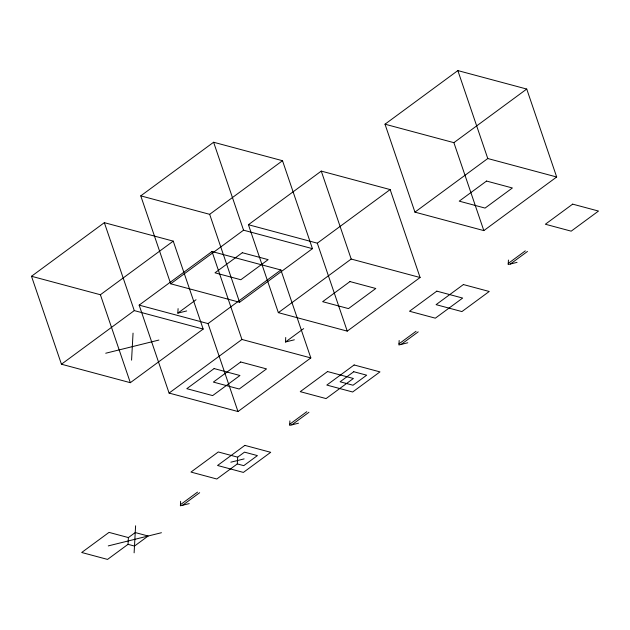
<?xml version="1.0" encoding="UTF-8"?>
<svg xmlns="http://www.w3.org/2000/svg" width="630" height="630" viewBox="0 0 630 630"><rect width="100%" height="100%" fill="white"/><g stroke="black" fill="none" stroke-linecap="round" stroke-linejoin="round"><path stroke-width="0.94" d="M131.568 360.155L133.048 333.128M128.032 544.336L128.402 537.579L135.23 532.555L148.144 536.02L134.489 546.068L128.032 544.336L107.541 559.416L81.703 552.494L109.021 532.389L128.402 537.579M134.119 552.825L135.6 525.798M186.693 310.944L177.833 313.134L178.085 308.629M180.629 501.299L180.385 505.803L189.244 503.606M237.297 463.924L237.667 457.167L244.495 452.143L257.41 455.6L243.755 465.657L237.297 463.924L216.807 479.005L190.969 472.075L218.287 451.97L237.667 457.167M294.344 339.798L285.484 341.995L285.729 337.491M289.902 420.887L289.65 425.392L298.51 423.195M399.168 340.468L398.916 344.972L407.775 342.775M508.434 260.056L508.182 264.561L517.041 262.363M31.5 276.271L104.344 222.666L173.242 241.132L203.175 329.073L130.331 382.686L61.441 364.219L31.5 276.271L100.398 294.738L173.242 241.132M140.766 195.859L213.609 142.246L282.508 160.713L312.441 248.661L239.597 302.266L170.706 283.799L140.766 195.859L209.664 214.326L282.508 160.713M139.151 305.125L211.995 251.52L280.885 269.986L310.826 357.927L237.982 411.54L169.084 393.073L139.151 305.125L208.042 323.599L280.885 269.986M248.417 224.713L321.261 171.1L390.151 189.575L420.092 277.515L347.248 331.128L278.35 312.653L248.417 224.713L317.307 243.18L390.151 189.575M385.001 124.197L457.845 70.584L526.735 89.05L556.676 176.998L483.832 230.604L414.934 212.137L385.001 124.197L453.891 142.663L526.735 89.05M61.441 364.219L134.285 310.606L203.175 329.073M170.706 283.799L243.55 230.186L312.441 248.661M177.833 313.134L196.048 299.738M169.084 393.073L241.928 339.46L310.826 357.927M278.35 312.653L351.193 259.048L420.092 277.515M414.934 212.137L487.777 158.524L556.676 176.998M285.484 341.995L303.691 328.592M180.448 504.677L197.521 492.117M289.713 424.266L306.786 411.697M398.979 343.846L416.052 331.286M508.245 263.434L525.318 250.866M182.598 505.26L199.671 492.691M291.863 424.841L308.936 412.28M401.137 344.429L418.21 331.86M510.402 264.009L527.475 251.449M105.73 353.233L158.886 340.058M230.84 462.192L244.125 458.9M108.281 545.903L161.438 532.72M457.845 70.584L487.777 158.524M453.891 142.663L483.832 230.604M321.261 171.1L351.193 259.048M317.307 243.18L347.248 331.128M213.609 142.246L243.55 230.186M209.664 214.326L239.597 302.266M211.995 251.52L241.928 339.46M208.042 323.599L237.982 411.54M104.344 222.666L134.285 310.606M100.398 294.738L130.331 382.686M242.314 252.717L214.995 272.822L240.833 279.744L268.152 259.639L242.314 252.717M214.121 368.574L186.803 388.678L212.641 395.601L239.959 375.504L214.121 368.574M240.699 361.982L213.381 382.087L239.219 389.017L266.529 368.912L240.699 361.982M349.965 281.571L322.647 301.675L348.484 308.598L375.795 288.493L349.965 281.571M486.549 181.054L459.231 201.151L485.069 208.081L512.379 187.976L486.549 181.054M327.553 371.558L300.242 391.663L326.072 398.585L353.391 378.48L327.553 371.558M436.818 291.139L409.508 311.244L435.338 318.174L462.656 298.069L436.818 291.139M244.865 445.378L217.547 465.483L243.385 472.413L270.703 452.308L244.865 445.378M354.131 364.967L326.812 385.072L352.65 391.994L379.969 371.889L354.131 364.967M463.397 284.555L436.078 304.652L461.916 311.582L489.234 291.477L463.397 284.555M572.662 204.136L545.352 224.241L571.182 231.163L598.5 211.058L572.662 204.136M353.761 371.724L340.106 381.78L353.02 385.237L366.676 375.189L353.761 371.724"/></g></svg>
